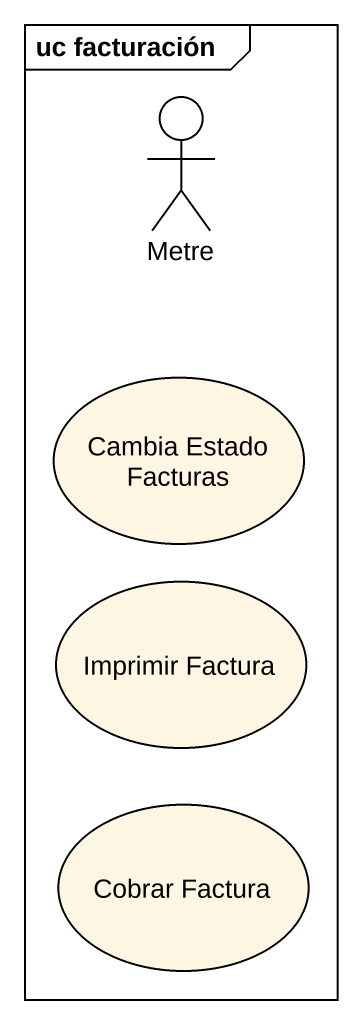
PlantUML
@startuml
mainframe uc facturación
actor Metre
usecase "Cambia Estado Facturas" as Cambia_Estado_Facturas
usecase "Imprimir Factura" as Imprimir_Factura
usecase "Cobrar Factura" as Cobrar_Factura
@enduml
